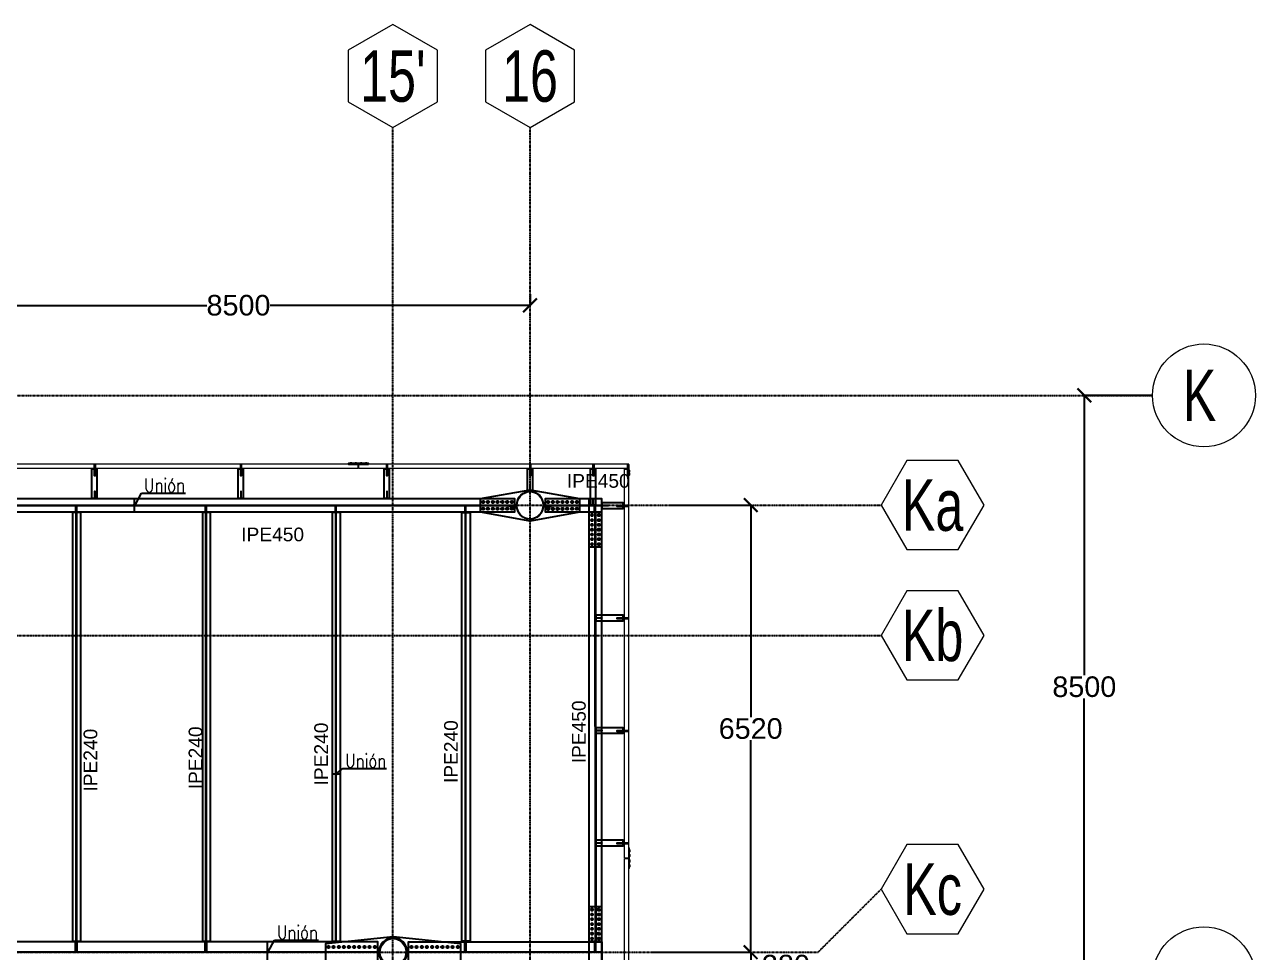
# Model space of a CAD drawing. Header units: millimetres. Extents: x -12345 to 95575, y -10691 to 31862.
# Drawn here: x 77632 to 95575, y 17378 to 30907 of the extents above; entities that cross this region are included whole.
import ezdxf
from ezdxf.enums import TextEntityAlignment as Align

# ---------------------------------------------------------------- set-up
doc = ezdxf.new("R2010")
doc.units = ezdxf.units.MM
doc.header["$LTSCALE"] = 0.9
doc.linetypes.add('DXK_LINE_DOT3', pattern=[5.9187, 2.979, -0.9799, 0.9799, -0.9799])
doc.layers.get('0').update_dxf_attribs({"color": 255})
for name, color, linetype, lineweight in [('0-1', 7, 'Continuous', 5), ('E_TEXTO', 3, 'Continuous', 9), ('HCB_EJES', 1, 'DXK_LINE_DOT3', 9), ('TUBO-REDONDO', 1, 'Continuous', 9)]:
    doc.layers.add(name, color=color, linetype=linetype, lineweight=lineweight)
for name, color, linetype in [('COTAS', 8, 'Continuous'), ('HCB-EJES', 1, 'Continuous'), ('HCB-ROTULOS', 2, 'Continuous'), ('HCB_ALMA', 252, 'Continuous'), ('HCB_VIGAS', 4, 'Continuous'), ('UNIÒN', 6, 'Continuous')]:
    doc.layers.add(name, color=color, linetype=linetype)
doc.styles.add('CNI_COTAS', font='romans.shx', dxfattribs={"width": 0.8})
doc.styles.add('VERDANA', font='arial.ttf')
doc.dimstyles.new('1.125', dxfattribs={"dimscale": 0, "dimtxt": 300, "dimasz": 200, "dimexe": 4, "dimexo": 4, "dimgap": 15, "dimtad": 0, "dimdec": 0, "dimzin": 4, "dimdsep": 46, "dimtxsty": 'VERDANA', "dimblk": 'ARCHTICK', "dimcen": -10, "dimclrd": 256, "dimclrt": 3, "dimadec": 0, "dimazin": 0, "dimtfac": 1, "dimtdec": 0, "dimtmove": 2, "dimatfit": 0, "dimldrblk": 'OBLIQUE', "dimfxl": 0.05, "dimtolj": 1, "dimtzin": 0, "dimarcsym": 0})
doc.dimstyles.new('UNIÒN', dxfattribs={"dimscale": 0, "dimtxt": 200, "dimasz": 60, "dimexe": 4, "dimexo": 4, "dimgap": 15, "dimtad": 1, "dimdec": 0, "dimzin": 4, "dimdsep": 46, "dimtxsty": 'CNI_COTAS', "dimcen": -0.09, "dimclrd": 6, "dimclrt": 3, "dimadec": 0, "dimazin": 0, "dimtfac": 1, "dimtdec": 0, "dimtmove": 2, "dimatfit": 0, "dimfxl": 0.05, "dimtolj": 1, "dimtzin": 0, "dimarcsym": 0})

# ---------------------------------------------------------------- blocks, each defined once
blk = doc.blocks.new('_ArchTick')
at = {"color": 0, "linetype": 'ByBlock', "const_width": 0.15}
blk.add_lwpolyline([(-0.5, -0.5), (0.5, 0.5)], dxfattribs=at)
blk = doc.blocks.new('*D100')
at = {"layer": 'COTAS', "color": 0, "lineweight": -2, "transparency": 16777216}
for p, q in [((76500, 26976), (76500, 26809)), ((85000, 26976), (85000, 26809))]:
    blk.add_line(p, q, dxfattribs=at)
at = {"layer": 'COTAS', "lineweight": -2, "transparency": 16777216}
for p, q in [((76500, 26813), (80287, 26813)), ((85000, 26813), (81213, 26813))]:
    blk.add_line(p, q, dxfattribs=at)
at = {"layer": 'Defpoints', "color": 0, "transparency": 16777216}
for p in [(76500, 26980), (85000, 26980), (85000, 26813)]:
    blk.add_point(p, dxfattribs=at)
at = {"layer": 'COTAS', "lineweight": -2, "transparency": 16777216, "xscale": 200, "yscale": 200, "zscale": 200, "rotation": 180}
blk.add_blockref('_ArchTick', (76500, 26813), dxfattribs=at)
at = {"layer": 'COTAS', "lineweight": -2, "transparency": 16777216, "xscale": 200, "yscale": 200, "zscale": 200}
blk.add_blockref('_ArchTick', (85000, 26813), dxfattribs=at)
at = {"layer": 'COTAS', "color": 3, "transparency": 16777216, "insert": (80750, 26813), "char_height": 300, "attachment_point": 5, "style": 'VERDANA'}
blk.add_mtext('\\A1;8500', dxfattribs=at)
blk = doc.blocks.new('_Oblique')
at = {"color": 0, "linetype": 'ByBlock', "lineweight": -2}
blk.add_line((-0.5, -0.5), (0.5, 0.5), dxfattribs=at)
blk = doc.blocks.new('*D104')
at = {"layer": 'COTAS', "color": 0, "lineweight": -2, "transparency": 16777216}
for p, q in [((87060, 23900), (88221, 23900)), ((87163, 17380), (88221, 17380))]:
    blk.add_line(p, q, dxfattribs=at)
at = {"layer": 'COTAS', "lineweight": -2, "transparency": 16777216}
for p, q in [((88217, 23900), (88217, 20808)), ((88217, 17380), (88217, 20472))]:
    blk.add_line(p, q, dxfattribs=at)
at = {"layer": 'Defpoints', "color": 0, "transparency": 16777216}
for p in [(87056, 23900), (88217, 23900), (87159, 17380)]:
    blk.add_point(p, dxfattribs=at)
at = {"layer": 'COTAS', "lineweight": -2, "transparency": 16777216, "xscale": 200, "yscale": 200, "zscale": 200}
for p, rotation in [((88217, 23900), 90), ((88217, 17380), 270)]:
    blk.add_blockref('_ArchTick', p, dxfattribs=dict(at, rotation=rotation))
at = {"layer": 'COTAS', "color": 3, "transparency": 16777216, "insert": (88217, 20640), "char_height": 300, "attachment_point": 5, "rotation": 0.1, "style": 'VERDANA'}
blk.add_mtext('\\A1;6520', dxfattribs=at)
blk = doc.blocks.new('*D84')
at = {"layer": 'COTAS', "color": 0, "lineweight": -2, "transparency": 16777216}
for p, q in [((86784, 17380), (88221, 17380)), ((87322, 17000), (88221, 17000))]:
    blk.add_line(p, q, dxfattribs=at)
at = {"layer": 'COTAS', "lineweight": -2, "transparency": 16777216}
blk.add_line((88217, 17380), (88217, 17000), dxfattribs=at)
at = {"layer": 'Defpoints', "color": 0, "transparency": 16777216}
for p in [(86780, 17380), (87318, 17000), (88217, 17000)]:
    blk.add_point(p, dxfattribs=at)
at = {"layer": 'COTAS', "lineweight": -2, "transparency": 16777216, "xscale": 200, "yscale": 200, "zscale": 200}
for p, rotation in [((88217, 17380), 90), ((88217, 17000), 270)]:
    blk.add_blockref('_ArchTick', p, dxfattribs=dict(at, rotation=rotation))
at = {"layer": 'COTAS', "color": 3, "transparency": 16777216, "insert": (88731, 17190), "char_height": 300, "attachment_point": 5, "rotation": 0.1, "style": 'VERDANA'}
blk.add_mtext('\\A1;380', dxfattribs=at)
blk = doc.blocks.new('*D88')
at = {"layer": 'COTAS', "color": 0, "lineweight": -2, "transparency": 16777216}
for p, q in [((94071, 25500), (93077, 25500)), ((94071, 17000), (93077, 17000))]:
    blk.add_line(p, q, dxfattribs=at)
at = {"layer": 'COTAS', "lineweight": -2, "transparency": 16777216}
for p, q in [((93081, 25500), (93081, 21418)), ((93081, 17000), (93081, 21082))]:
    blk.add_line(p, q, dxfattribs=at)
at = {"layer": 'Defpoints', "color": 0, "transparency": 16777216}
for p in [(93081, 25500), (94075, 25500), (94075, 17000)]:
    blk.add_point(p, dxfattribs=at)
at = {"layer": 'COTAS', "lineweight": -2, "transparency": 16777216, "xscale": 200, "yscale": 200, "zscale": 200}
for p, rotation in [((93081, 25500), 90), ((93081, 17000), 270)]:
    blk.add_blockref('_ArchTick', p, dxfattribs=dict(at, rotation=rotation))
at = {"layer": 'COTAS', "color": 3, "transparency": 16777216, "insert": (93081, 21250), "char_height": 300, "attachment_point": 5, "rotation": 0.1, "style": 'VERDANA'}
blk.add_mtext('\\A1;8500', dxfattribs=at)

msp = doc.modelspace()

# ---------------------------------------------------------------- linework, layer by layer
at = {"color": 1, "linetype": 'Continuous'}
for centre, radius, start, end in [((84316.9, 23946.6), 11.5, 18.0268, 198.0268), ((84316.9, 23946.6), 11.5, 198.0268, 18.0268), ((84316.9, 23946.6), 10, 90.0268, 270.0268), ((84316.9, 23946.6), 10, 270.0268, 90.0268), ((84386.9, 23946.6), 11.5, 18.0268, 198.0268), ((84386.9, 23946.6), 11.5, 198.0268, 18.0268), ((84386.9, 23946.6), 10, 90.0268, 270.0268), ((84386.9, 23946.6), 10, 270.0268, 90.0268), ((84456.9, 23946.7), 11.5, 18.0268, 198.0268), ((84456.9, 23946.7), 11.5, 198.0268, 18.0268), ((84456.9, 23946.7), 10, 90.0268, 270.0268), ((84456.9, 23946.7), 10, 270.0268, 90.0268), ((84526.9, 23946.7), 11.5, 18.0268, 198.0268), ((84526.9, 23946.7), 11.5, 198.0268, 18.0268), ((84526.9, 23946.7), 10, 90.0268, 270.0268), ((84526.9, 23946.7), 10, 270.0268, 90.0268), ((84596.9, 23946.7), 11.5, 18.0268, 198.0268), ((84596.9, 23946.7), 11.5, 198.0268, 18.0268), ((84596.9, 23946.7), 10, 90.0268, 270.0268), ((84596.9, 23946.7), 10, 270.0268, 90.0268), ((84666.9, 23946.7), 11.5, 18.0268, 198.0268), ((84666.9, 23946.7), 11.5, 198.0268, 18.0268), ((84666.9, 23946.7), 10, 90.0268, 270.0268), ((84666.9, 23946.7), 10, 270.0268, 90.0268), ((84736.9, 23946.8), 11.5, 18.0268, 198.0268), ((84736.9, 23946.8), 11.5, 198.0268, 18.0268), ((84736.9, 23946.8), 10, 90.0268, 270.0268), ((84736.9, 23946.8), 10, 270.0268, 90.0268), ((85262.9, 23946), 11.5, 18.0268, 198.0268), ((85262.9, 23946), 11.5, 198.0268, 18.0268), ((85262.9, 23946), 10, 90.0268, 270.0268), ((85262.9, 23946), 10, 270.0268, 90.0268), ((85332.9, 23946), 11.5, 18.0268, 198.0268), ((85332.9, 23946), 11.5, 198.0268, 18.0268), ((85332.9, 23946), 10, 90.0268, 270.0268), ((85332.9, 23946), 10, 270.0268, 90.0268), ((85402.9, 23946), 11.5, 18.0268, 198.0268), ((85402.9, 23946), 11.5, 198.0268, 18.0268), ((85402.9, 23946), 10, 90.0268, 270.0268), ((85402.9, 23946), 10, 270.0268, 90.0268), ((85472.9, 23946.1), 11.5, 18.0268, 198.0268), ((85472.9, 23946.1), 11.5, 198.0268, 18.0268), ((85472.9, 23946.1), 10, 90.0268, 270.0268), ((85472.9, 23946.1), 10, 270.0268, 90.0268), ((85542.9, 23946.1), 11.5, 18.0268, 198.0268), ((85542.9, 23946.1), 11.5, 198.0268, 18.0268), ((85542.9, 23946.1), 10, 90.0268, 270.0268), ((85542.9, 23946.1), 10, 270.0268, 90.0268), ((85612.9, 23946.1), 11.5, 18.0268, 198.0268), ((85612.9, 23946.1), 11.5, 198.0268, 18.0268), ((85612.9, 23946.1), 10, 90.0268, 270.0268), ((85612.9, 23946.1), 10, 270.0268, 90.0268), ((85682.9, 23946.2), 11.5, 18.0268, 198.0268), ((85682.9, 23946.2), 11.5, 198.0268, 18.0268), ((85682.9, 23946.2), 10, 90.0268, 270.0268), ((85682.9, 23946.2), 10, 270.0268, 90.0268), ((84316.9, 23846.6), 11.5, 18.0268, 198.0268), ((84316.9, 23846.6), 11.5, 198.0268, 18.0268), ((84316.9, 23846.6), 10, 90.0268, 270.0268), ((84316.9, 23846.6), 10, 270.0268, 90.0268), ((84386.9, 23846.6), 11.5, 18.0268, 198.0268), ((84386.9, 23846.6), 11.5, 198.0268, 18.0268), ((84386.9, 23846.6), 10, 90.0268, 270.0268), ((84386.9, 23846.6), 10, 270.0268, 90.0268), ((84456.9, 23846.7), 11.5, 18.0268, 198.0268), ((84456.9, 23846.7), 11.5, 198.0268, 18.0268), ((84456.9, 23846.7), 10, 90.0268, 270.0268), ((84456.9, 23846.7), 10, 270.0268, 90.0268), ((84526.9, 23846.7), 11.5, 18.0268, 198.0268), ((84526.9, 23846.7), 11.5, 198.0268, 18.0268), ((84526.9, 23846.7), 10, 90.0268, 270.0268), ((84526.9, 23846.7), 10, 270.0268, 90.0268), ((84596.9, 23846.7), 11.5, 18.0268, 198.0268), ((84596.9, 23846.7), 11.5, 198.0268, 18.0268), ((84596.9, 23846.7), 10, 90.0268, 270.0268), ((84596.9, 23846.7), 10, 270.0268, 90.0268), ((84666.9, 23846.7), 11.5, 18.0268, 198.0268), ((84666.9, 23846.7), 11.5, 198.0268, 18.0268), ((84666.9, 23846.7), 10, 90.0268, 270.0268), ((84666.9, 23846.7), 10, 270.0268, 90.0268), ((84736.9, 23846.8), 11.5, 18.0268, 198.0268), ((84736.9, 23846.8), 11.5, 198.0268, 18.0268), ((84736.9, 23846.8), 10, 90.0268, 270.0268), ((84736.9, 23846.8), 10, 270.0268, 90.0268), ((85263, 23846), 11.5, 18.0268, 198.0268), ((85263, 23846), 11.5, 198.0268, 18.0268), ((85263, 23846), 10, 90.0268, 270.0268), ((85263, 23846), 10, 270.0268, 90.0268), ((85333, 23846), 11.5, 18.0268, 198.0268), ((85333, 23846), 11.5, 198.0268, 18.0268), ((85333, 23846), 10, 90.0268, 270.0268), ((85333, 23846), 10, 270.0268, 90.0268), ((85403, 23846), 11.5, 18.0268, 198.0268), ((85403, 23846), 11.5, 198.0268, 18.0268), ((85403, 23846), 10, 90.0268, 270.0268), ((85403, 23846), 10, 270.0268, 90.0268), ((85473, 23846.1), 11.5, 18.0268, 198.0268), ((85473, 23846.1), 11.5, 198.0268, 18.0268), ((85473, 23846.1), 10, 90.0268, 270.0268), ((85473, 23846.1), 10, 270.0268, 90.0268), ((85543, 23846.1), 11.5, 18.0268, 198.0268), ((85543, 23846.1), 11.5, 198.0268, 18.0268), ((85543, 23846.1), 10, 90.0268, 270.0268), ((85543, 23846.1), 10, 270.0268, 90.0268), ((85613, 23846.1), 11.5, 18.0268, 198.0268), ((85613, 23846.1), 11.5, 198.0268, 18.0268), ((85613, 23846.1), 10, 90.0268, 270.0268), ((85613, 23846.1), 10, 270.0268, 90.0268), ((85683, 23846.2), 11.5, 18.0268, 198.0268), ((85683, 23846.2), 11.5, 198.0268, 18.0268), ((85683, 23846.2), 10, 90.0268, 270.0268), ((85683, 23846.2), 10, 270.0268, 90.0268), ((85903.5, 23752), 11, 107.99994, 287.99994), ((85903.5, 23682), 11, 107.99994, 287.99994), ((85903.5, 23752), 10, 359.99994, 179.99994), ((85903.5, 23752), 10, 179.99994, 359.99994), ((85903.5, 23682), 10, 359.99994, 179.99994), ((85903.5, 23752), 11, 287.99994, 107.99994), ((85903.5, 23682), 11, 287.99994, 107.99994), ((86003.5, 23752), 11, 107.99994, 287.99994), ((86003.5, 23682), 11, 107.99994, 287.99994), ((86003.5, 23752), 10, 359.99994, 179.99994), ((86003.5, 23752), 10, 179.99994, 359.99994), ((86003.5, 23682), 10, 359.99994, 179.99994), ((86003.5, 23752), 11, 287.99994, 107.99994), ((86003.5, 23682), 11, 287.99994, 107.99994), ((85903.5, 23612), 11, 107.99994, 287.99994), ((85903.5, 23542), 11, 107.99994, 287.99994), ((85903.5, 23682), 10, 179.99994, 359.99994), ((85903.5, 23612), 10, 359.99994, 179.99994), ((85903.5, 23612), 10, 179.99994, 359.99994), ((85903.5, 23542), 10, 359.99994, 179.99994), ((85903.5, 23542), 10, 179.99994, 359.99994), ((85903.5, 23612), 11, 287.99994, 107.99994), ((85903.5, 23542), 11, 287.99994, 107.99994), ((86003.5, 23612), 11, 107.99994, 287.99994), ((86003.5, 23542), 11, 107.99994, 287.99994), ((86003.5, 23682), 10, 179.99994, 359.99994), ((86003.5, 23612), 10, 359.99994, 179.99994), ((86003.5, 23612), 10, 179.99994, 359.99994), ((86003.5, 23542), 10, 359.99994, 179.99994), ((86003.5, 23542), 10, 179.99994, 359.99994), ((86003.5, 23612), 11, 287.99994, 107.99994), ((86003.5, 23542), 11, 287.99994, 107.99994), ((85903.5, 23472), 11, 107.99994, 287.99994), ((85903.5, 23402), 11, 107.99994, 287.99994), ((85903.5, 23332), 11, 107.99994, 287.99994), ((85903.5, 23472), 10, 359.99994, 179.99994), ((85903.5, 23472), 10, 179.99994, 359.99994), ((85903.5, 23402), 10, 359.99994, 179.99994), ((85903.5, 23402), 10, 179.99994, 359.99994), ((85903.5, 23332), 10, 359.99994, 179.99994), ((85903.5, 23332), 10, 179.99994, 359.99994), ((85903.5, 23472), 11, 287.99994, 107.99994), ((85903.5, 23402), 11, 287.99994, 107.99994), ((85903.5, 23332), 11, 287.99994, 107.99994), ((86003.5, 23472), 11, 107.99994, 287.99994), ((86003.5, 23402), 11, 107.99994, 287.99994), ((86003.5, 23332), 11, 107.99994, 287.99994), ((86003.5, 23472), 10, 359.99994, 179.99994), ((86003.5, 23472), 10, 179.99994, 359.99994), ((86003.5, 23402), 10, 359.99994, 179.99994), ((86003.5, 23402), 10, 179.99994, 359.99994), ((86003.5, 23332), 10, 359.99994, 179.99994), ((86003.5, 23332), 10, 179.99994, 359.99994), ((86003.5, 23472), 11, 287.99994, 107.99994), ((86003.5, 23402), 11, 287.99994, 107.99994), ((86003.5, 23332), 11, 287.99994, 107.99994), ((85902.8, 18000.2), 11, 108.00208, 288.00208), ((85902.8, 18000.2), 10, 0.00208, 180.00208), ((85902.8, 18000.2), 10, 180.00208, 0.00208), ((85902.8, 18000.2), 11, 288.00208, 108.00208), ((86002.8, 18000.2), 11, 108.00208, 288.00208), ((86002.8, 18000.2), 10, 0.00208, 180.00208), ((86002.8, 18000.2), 10, 180.00208, 0.00208), ((86002.8, 18000.2), 11, 288.00208, 108.00208), ((85902.8, 17930.2), 11, 108.00208, 288.00208), ((85902.8, 17860.2), 11, 108.00208, 288.00208), ((85902.8, 17790.2), 11, 108.00208, 288.00208), ((85902.8, 17930.2), 10, 0.00208, 180.00208), ((85902.8, 17930.2), 10, 180.00208, 0.00208), ((85902.8, 17860.2), 10, 0.00208, 180.00208), ((85902.8, 17860.2), 10, 180.00208, 0.00208), ((85902.8, 17790.2), 10, 0.00208, 180.00208), ((85902.8, 17790.2), 10, 180.00208, 0.00208), ((85902.8, 17930.2), 11, 288.00208, 108.00208), ((85902.8, 17860.2), 11, 288.00208, 108.00208), ((85902.8, 17790.2), 11, 288.00208, 108.00208), ((86002.8, 17930.2), 11, 108.00208, 288.00208), ((86002.8, 17860.2), 11, 108.00208, 288.00208), ((86002.8, 17790.2), 11, 108.00208, 288.00208), ((86002.8, 17930.2), 10, 0.00208, 180.00208), ((86002.8, 17930.2), 10, 180.00208, 0.00208), ((86002.8, 17860.2), 10, 0.00208, 180.00208), ((86002.8, 17860.2), 10, 180.00208, 0.00208), ((86002.8, 17790.2), 10, 0.00208, 180.00208), ((86002.8, 17790.2), 10, 180.00208, 0.00208), ((86002.8, 17930.2), 11, 288.00208, 108.00208), ((86002.8, 17860.2), 11, 288.00208, 108.00208), ((86002.8, 17790.2), 11, 288.00208, 108.00208), ((85902.8, 17720.2), 11, 108.00208, 288.00208), ((85902.8, 17650.2), 11, 108.00208, 288.00208), ((85902.8, 17580.2), 11, 108.00208, 288.00208), ((85902.8, 17720.2), 10, 0.00208, 180.00208), ((85902.8, 17720.2), 10, 180.00208, 0.00208), ((85902.8, 17650.2), 10, 0.00208, 180.00208), ((85902.8, 17650.2), 10, 180.00208, 0.00208), ((85902.8, 17580.2), 10, 0.00208, 180.00208), ((85902.8, 17720.2), 11, 288.00208, 108.00208), ((85902.8, 17650.2), 11, 288.00208, 108.00208), ((85902.8, 17580.2), 11, 288.00208, 108.00208), ((86002.8, 17720.2), 11, 108.00208, 288.00208), ((86002.8, 17650.2), 11, 108.00208, 288.00208), ((86002.8, 17580.2), 11, 108.00208, 288.00208), ((86002.8, 17720.2), 10, 0.00208, 180.00208), ((86002.8, 17720.2), 10, 180.00208, 0.00208), ((86002.8, 17650.2), 10, 0.00208, 180.00208), ((86002.8, 17650.2), 10, 180.00208, 0.00208), ((86002.8, 17580.2), 10, 0.00208, 180.00208), ((86002.8, 17720.2), 11, 288.00208, 108.00208), ((86002.8, 17650.2), 11, 288.00208, 108.00208), ((86002.8, 17580.2), 11, 288.00208, 108.00208), ((82061, 17455.7), 11.5, 18.00408, 198.00408), ((82061, 17455.7), 11.5, 198.00408, 18.00408), ((82061, 17455.7), 10, 90.00408, 270.00408), ((82061, 17455.7), 10, 270.00408, 90.00408), ((82136, 17455.7), 11.5, 18.00408, 198.00408), ((82136, 17455.7), 11.5, 198.00408, 18.00408), ((82136, 17455.7), 10, 90.00408, 270.00408), ((82136, 17455.7), 10, 270.00408, 90.00408), ((82211, 17455.7), 11.5, 18.00408, 198.00408), ((82211, 17455.7), 11.5, 198.00408, 18.00408), ((82211, 17455.7), 10, 90.00408, 270.00408), ((82211, 17455.7), 10, 270.00408, 90.00408), ((82286, 17455.7), 11.5, 18.00408, 198.00408), ((82286, 17455.7), 11.5, 198.00408, 18.00408), ((82286, 17455.7), 10, 90.00408, 270.00408), ((82286, 17455.7), 10, 270.00408, 90.00408), ((82361, 17455.7), 11.5, 18.00408, 198.00408), ((82361, 17455.7), 11.5, 198.00408, 18.00408), ((82361, 17455.7), 10, 90.00408, 270.00408), ((82361, 17455.7), 10, 270.00408, 90.00408), ((82436, 17455.7), 11.5, 18.00408, 198.00408), ((82436, 17455.7), 11.5, 198.00408, 18.00408), ((82436, 17455.7), 10, 90.00408, 270.00408), ((82436, 17455.7), 10, 270.00408, 90.00408), ((82511, 17455.7), 11.5, 18.00408, 198.00408), ((82511, 17455.7), 11.5, 198.00408, 18.00408), ((82511, 17455.7), 10, 90.00408, 270.00408), ((82511, 17455.7), 10, 270.00408, 90.00408), ((82586, 17455.7), 11.5, 18.00408, 198.00408), ((82586, 17455.7), 11.5, 198.00408, 18.00408), ((82586, 17455.7), 10, 90.00408, 270.00408), ((82586, 17455.7), 10, 270.00408, 90.00408), ((82661, 17455.7), 11.5, 18.00408, 198.00408), ((82661, 17455.7), 11.5, 198.00408, 18.00408), ((82661, 17455.7), 10, 90.00408, 270.00408), ((82661, 17455.7), 10, 270.00408, 90.00408), ((82736, 17455.7), 11.5, 18.00408, 198.00408), ((82736, 17455.7), 11.5, 198.00408, 18.00408), ((82736, 17455.7), 10, 90.00408, 270.00408), ((82736, 17455.7), 10, 270.00408, 90.00408), ((83272, 17455.7), 11.5, 18, 198), ((83272, 17455.7), 11.5, 198, 18), ((83272, 17455.7), 10, 90, 270), ((83272, 17455.7), 10, 270, 90), ((83347, 17455.7), 11.5, 18, 198), ((83347, 17455.7), 11.5, 198, 18), ((83347, 17455.7), 10, 90, 270), ((83347, 17455.7), 10, 270, 90), ((83422, 17455.7), 11.5, 18, 198), ((83422, 17455.7), 11.5, 198, 18), ((83422, 17455.7), 10, 90, 270), ((83422, 17455.7), 10, 270, 90), ((83497, 17455.7), 11.5, 18, 198), ((83497, 17455.7), 11.5, 198, 18), ((83497, 17455.7), 10, 90, 270), ((83497, 17455.7), 10, 270, 90), ((83572, 17455.7), 11.5, 18, 198), ((83572, 17455.7), 11.5, 198, 18), ((83572, 17455.7), 10, 90, 270), ((83572, 17455.7), 10, 270, 90), ((83647, 17455.7), 11.5, 18, 198), ((83647, 17455.7), 11.5, 198, 18), ((83647, 17455.7), 10, 90, 270), ((83647, 17455.7), 10, 270, 90), ((83722, 17455.7), 11.5, 18, 198), ((83722, 17455.7), 11.5, 198, 18), ((83722, 17455.7), 10, 90, 270), ((83722, 17455.7), 10, 270, 90), ((83797, 17455.7), 11.5, 18, 198), ((83797, 17455.7), 11.5, 198, 18), ((83797, 17455.7), 10, 90, 270), ((83797, 17455.7), 10, 270, 90), ((83872, 17455.7), 11.5, 18, 198), ((83872, 17455.7), 11.5, 198, 18), ((83872, 17455.7), 10, 90, 270), ((83872, 17455.7), 10, 270, 90), ((83947, 17455.7), 11.5, 18, 198), ((83947, 17455.7), 11.5, 198, 18), ((83947, 17455.7), 10, 90, 270), ((83947, 17455.7), 10, 270, 90), ((85902.8, 17580.2), 10, 180.00208, 0.00208), ((86002.8, 17580.2), 10, 180.00208, 0.00208)]:
    msp.add_arc(centre, radius, start, end, dxfattribs=at)
at = {"layer": '0-1', "color": 8}
for p, q in [((82495, 24498.6), (70505, 24498.6)), ((82495, 24433.6), (70505, 24433.6)), ((82495, 24433.6), (82495, 24498.6)), ((86441.6, 24498.6), (82505, 24498.6)), ((82505, 24433.6), (82505, 24498.6)), ((86441.6, 24433.6), (82505, 24433.6)), ((86376.6, 18755), (86376.6, 24423.6)), ((86376.6, 24423.6), (86441.6, 24423.6)), ((86441.6, 24433.6), (86441.6, 24498.6)), ((86441.6, 18755), (86441.6, 24423.6)), ((86376.6, 18755), (86441.6, 18755)), ((86376.6, 6755), (86376.6, 18745)), ((86376.6, 18745), (86441.6, 18745)), ((86441.6, 6755), (86441.6, 18745))]:
    msp.add_line(p, q, dxfattribs=at)
at = {"layer": 'HCB-EJES', "linetype": 'DXK_LINE_DOT3'}
for p, q in [((83000, -3906.8), (83000, 29407)), ((85000, -3906.8), (85000, 29407)), ((-10844.5, 25500), (94075, 25500)), ((-6888.4, 23900.1), (90118.8, 23900.1)), ((-6888.4, 22000), (90118.8, 22000))]:
    msp.add_line(p, q, dxfattribs=at)
msp.add_lwpolyline([(70546.8, 17380), (89199.8, 17380), (90118.8, 18299)], dxfattribs=at)
at = {"layer": 'HCB_ALMA'}
for p, q in [((76661.5, 23901.6), (84774.1, 23901.6)), ((76661.5, 23892.2), (84774.1, 23892.2)), ((85218.8, 23901.6), (86045, 23901.6)), ((85218.8, 23892.2), (86046.5, 23892.2)), ((78384.6, 17540.1), (78384.6, 23791.9)), ((78391.7, 17540.1), (78391.7, 23791.9)), ((80276.3, 17490.1), (80276.3, 23791.9)), ((80283.4, 17490.1), (80283.4, 23791.9)), ((82168, 17521.3), (82168, 23791.9)), ((82175.1, 17522), (82175.1, 23791.9)), ((84059.7, 17490.1), (84059.7, 23791.9)), ((84066.8, 17490.1), (84066.8, 23791.9)), ((85947.4, 23792), (85948.1, 17540.2)), ((85956.8, 23792), (85957.5, 17540.2)), ((73512.3, 17385.9), (82780.5, 17385.9)), ((83212.4, 17386), (86047.4, 17386))]:
    msp.add_line(p, q, dxfattribs=at)
at = {"layer": 'HCB_EJES', "color": 40, "linetype": 'ByBlock', "true_color": 0xf8d731}
for points in [[(82350.5, 29782), (83000, 29407), (83649.5, 29782), (83649.5, 30532), (83000, 30907), (82350.5, 30532)], [(84350.5, 29782), (85000, 29407), (85649.5, 29782), (85649.5, 30532), (85000, 30907), (84350.5, 30532)], [(90493.8, 23250.6), (91243.8, 23250.6), (91618.8, 23900.1), (91243.8, 24549.6), (90493.8, 24549.6), (90118.8, 23900.1)], [(90493.8, 21350.5), (91243.8, 21350.5), (91618.8, 22000), (91243.8, 22649.5), (90493.8, 22649.5), (90118.8, 22000)], [(90493.8, 17649.5), (91243.8, 17649.5), (91618.8, 18299), (91243.8, 18948.6), (90493.8, 18948.6), (90118.8, 18299)]]:
    msp.add_lwpolyline(points, close=True, dxfattribs=at)
for centre in [(94825, 25500), (94825, 17000)]:
    msp.add_circle(centre, 750, dxfattribs=at)
at = {"layer": 'HCB_VIGAS'}
for p, q in [((78652.5, 24481.1), (78658.5, 24481.1)), ((78652.5, 24433.6), (78658.5, 24433.6)), ((78652.5, 24421.1), (78658.5, 24421.1)), ((80782.5, 24481.1), (80788.5, 24481.1)), ((80782.5, 24433.6), (80788.5, 24433.6)), ((80782.5, 24421.1), (80788.5, 24421.1)), ((82384.8, 24504.6), (82384.8, 24512.5)), ((82395.2, 24504.6), (82395.2, 24512.5)), ((82454.8, 24504.6), (82454.8, 24512.5)), ((82465.2, 24504.6), (82465.2, 24512.5)), ((82534.8, 24504.6), (82534.8, 24512.5)), ((82545.2, 24504.6), (82545.2, 24512.5)), ((82604.8, 24504.6), (82604.8, 24512.5)), ((82615.2, 24504.6), (82615.2, 24512.5)), ((82912.5, 24481.1), (82918.5, 24481.1)), ((82912.5, 24433.6), (82918.5, 24433.6)), ((82912.5, 24421.1), (82918.5, 24421.1)), ((85002.2, 24481.1), (85008.2, 24481.1)), ((85002.2, 24433.6), (85008.2, 24433.6)), ((85002.2, 24421.1), (85008.2, 24421.1)), ((85922.5, 24481.1), (85928.5, 24481.1)), ((85922.5, 24433.6), (85928.5, 24433.6)), ((85922.5, 24421.1), (85928.5, 24421.1)), ((86428.1, 24481.1), (86434.1, 24481.1)), ((86428.1, 24433.6), (86434.1, 24433.6)), ((86428.1, 24421.1), (86434.1, 24421.1)), ((78652.5, 24341.1), (78658.5, 24341.1)), ((80782.5, 24341.1), (80788.5, 24341.1)), ((82912.5, 24341.1), (82918.5, 24341.1)), ((85002.2, 24341.1), (85008.2, 24341.1)), ((85922.5, 24341.1), (85928.5, 24341.1)), ((86428.1, 24341.1), (86434.1, 24341.1)), ((86441.6, 24401.3), (86449.5, 24401.3)), ((86441.6, 24390.9), (86449.5, 24390.9)), ((86441.6, 24356.3), (86449.5, 24356.3)), ((86441.6, 24345.9), (86449.5, 24345.9)), ((78652.5, 24011.9), (78658.5, 24011.9)), ((80782.5, 24011.9), (80788.5, 24011.9)), ((82912.5, 24011.9), (82918.5, 24011.9)), ((85917, 23921.7), (85923, 23921.7)), ((86064.2, 23890.8), (86064.2, 23896.8)), ((86282.4, 23885.3), (86282.4, 23891.3)), ((86422.4, 23885.3), (86422.4, 23891.3)), ((85977.4, 22250.5), (85977.4, 22256.5)), ((86282.5, 22245), (86282.5, 22251)), ((86422.5, 22245), (86422.5, 22251)), ((85977.4, 20610.2), (85977.4, 20616.2)), ((86282.5, 20604.7), (86282.5, 20610.7)), ((86422.5, 20604.7), (86422.5, 20610.7)), ((85977.5, 18970), (85977.5, 18976)), ((86282.5, 18964.5), (86282.5, 18970.5)), ((86422.5, 18964.5), (86422.5, 18970.5)), ((86447.6, 18865.2), (86455.5, 18865.2)), ((86447.6, 18854.8), (86455.5, 18854.8)), ((86447.6, 18795.2), (86455.5, 18795.2)), ((86447.6, 18784.8), (86455.5, 18784.8)), ((86447.6, 18715.2), (86455.5, 18715.2)), ((86447.6, 18704.8), (86455.5, 18704.8)), ((86447.6, 18645.2), (86455.5, 18645.2)), ((86447.6, 18634.8), (86455.5, 18634.8))]:
    msp.add_line(p, q, dxfattribs=at)
for points in [[(78691, 24001.9), (78691, 24003.2), (78691, 24423.6), (78609, 24423.6), (78609, 24001.9), (78609, 24001.9)], [(78652.5, 24433.6), (78652.5, 24491.1), (78658.5, 24491.1), (78658.5, 24433.6), (78658.5, 24423.6), (78658.5, 24326.1), (78652.5, 24326.1), (78652.5, 24423.6)], [(80821, 24001.9), (80821, 24001.9), (80821, 24423.6), (80739, 24423.6), (80739, 24001.9), (80739, 24001.9)], [(80782.5, 24433.6), (80782.5, 24491.1), (80788.5, 24491.1), (80788.5, 24433.6), (80788.5, 24423.6), (80788.5, 24326.1), (80782.5, 24326.1), (80782.5, 24423.6)], [(82645, 24498.6), (82645, 24504.6), (82355, 24504.6), (82355, 24498.6), (82495, 24498.6), (82505, 24498.6)], [(82951, 24001.9), (82951, 24423.6), (82869, 24423.6), (82869, 24001.9)], [(82912.5, 24433.6), (82912.5, 24491.1), (82918.5, 24491.1), (82918.5, 24433.6), (82918.5, 24423.6), (82918.5, 24326.1), (82912.5, 24326.1), (82912.5, 24423.6)], [(85041, 24110.1), (85041, 24116.4), (85040.7, 24423.6), (84958.7, 24423.6), (84959, 24116.5), (84959, 24110.1)], [(85002.2, 24433.6), (85002.2, 24491.1), (85008.2, 24491.1), (85008.2, 24433.6), (85008.2, 24423.6), (85008.2, 24326.1), (85002.2, 24326.1), (85002.2, 24423.6)], [(85961, 23901.7), (85961, 23992), (85961, 24423.6), (85879, 24423.6), (85879, 23992), (85879, 23901.7)], [(85922.5, 24433.6), (85922.5, 24491.1), (85928.5, 24491.1), (85928.5, 24433.6), (85928.5, 24423.6), (85928.5, 24326.1), (85922.5, 24326.1), (85922.5, 24423.6)], [(86428.1, 24433.6), (86428.1, 24491.1), (86434.1, 24491.1), (86434.1, 24433.6), (86434.1, 24423.6), (86434.1, 24326.1), (86428.1, 24326.1), (86428.1, 24423.6)], [(84997, 24206.7), (84997, 24103), (84997, 24101.7), (85003, 24101.7), (85003, 24102.5), (85003, 24206.7)], [(77162.5, 23991.9), (76662.5, 23991.9), (76662.5, 23801.9), (77162.5, 23801.9), (84277, 23801.9), (84777.1, 23801.9), (84777.1, 23991.9), (84277, 23991.9)], [(78374.6, 23801.9), (78384.6, 23801.9), (78384.6, 23892.1), (78374.6, 23892.1)], [(78384.6, 23791.9), (78391.7, 23791.9), (78391.7, 23882.1), (78384.6, 23882.1)], [(80266.3, 23801.9), (80276.3, 23801.9), (80276.3, 23892.1), (80266.3, 23892.1)], [(80276.3, 23791.9), (80283.4, 23791.9), (80283.4, 23882.1), (80276.3, 23882.1)], [(82158, 23801.9), (82168, 23801.9), (82168, 23892.1), (82158, 23892.1)], [(82168, 23791.9), (82175.1, 23791.9), (82175.1, 23882.1), (82168, 23882.1)], [(84049.7, 23801.9), (84059.7, 23801.9), (84059.7, 23892.1), (84049.7, 23892.1)], [(84059.7, 23791.9), (84066.8, 23791.9), (84066.8, 23882.1), (84059.7, 23882.1)], [(84316.9, 23963.9), (84331.9, 23955.3), (84331.9, 23937.9), (84316.9, 23929.3), (84301.9, 23937.9), (84301.9, 23955.2)], [(84386.9, 23963.9), (84401.9, 23955.3), (84401.9, 23938), (84386.9, 23929.3), (84371.9, 23938), (84371.9, 23955.3)], [(84456.9, 23964), (84471.9, 23955.3), (84471.9, 23938), (84456.9, 23929.3), (84441.9, 23938), (84441.9, 23955.3)], [(84526.9, 23964), (84541.9, 23955.4), (84541.9, 23938), (84526.9, 23929.4), (84511.9, 23938), (84511.9, 23955.3)], [(84596.9, 23964), (84611.9, 23955.4), (84611.9, 23938.1), (84596.9, 23929.4), (84581.9, 23938), (84581.9, 23955.4)], [(84596.9, 23864), (84611.9, 23855.4), (84611.9, 23838.1), (84596.9, 23829.4), (84581.9, 23838), (84581.9, 23855.4)], [(84666.9, 23964.1), (84681.9, 23955.4), (84681.9, 23938.1), (84666.9, 23929.4), (84651.9, 23938.1), (84651.9, 23955.4)], [(84666.9, 23864.1), (84681.9, 23855.4), (84681.9, 23838.1), (84666.9, 23829.4), (84651.9, 23838.1), (84651.9, 23855.4)], [(84697.1, 23892.1), (84794.3, 23892.1), (84797.1, 23892.1), (84797.1, 23882.1), (84795.2, 23882.1), (84697.1, 23882.1)], [(84736.9, 23964.1), (84751.9, 23955.4), (84751.9, 23938.1), (84736.9, 23929.5), (84721.9, 23938.1), (84721.9, 23955.4)], [(84736.9, 23864.1), (84751.9, 23855.4), (84751.9, 23838.1), (84736.9, 23829.5), (84721.9, 23838.1), (84721.9, 23855.4)], [(85303, 23891), (85205.6, 23891), (85203, 23891), (85203, 23881), (85204.7, 23881), (85303, 23881)], [(85856.9, 23802), (86046.7, 23802), (86048.5, 23802), (86048.5, 23992), (85723, 23992), (85223, 23992), (85223, 23802), (85723, 23802)], [(85262.9, 23963.3), (85277.9, 23954.6), (85277.9, 23937.3), (85262.9, 23928.7), (85247.9, 23937.3), (85247.9, 23954.6)], [(85332.9, 23963.3), (85347.9, 23954.7), (85347.9, 23937.4), (85332.9, 23928.7), (85317.9, 23937.3), (85317.9, 23954.7)], [(85402.9, 23963.4), (85417.9, 23954.7), (85417.9, 23937.4), (85402.9, 23928.7), (85387.9, 23937.4), (85387.9, 23954.7)], [(85472.9, 23963.4), (85487.9, 23954.7), (85487.9, 23937.4), (85472.9, 23928.7), (85457.9, 23937.4), (85457.9, 23954.7)], [(85542.9, 23963.4), (85557.9, 23954.8), (85557.9, 23937.4), (85542.9, 23928.8), (85527.9, 23937.4), (85527.9, 23954.8)], [(85612.9, 23963.5), (85627.9, 23954.8), (85627.9, 23937.5), (85612.9, 23928.8), (85597.9, 23937.5), (85597.9, 23954.8)], [(85682.9, 23963.5), (85697.9, 23954.8), (85697.9, 23937.5), (85682.9, 23928.8), (85667.9, 23937.5), (85667.9, 23954.8)], [(86046.3, 23991.4), (85856.3, 23991.5), (85856.9, 23801.5), (85857.1, 23291.5), (86047.6, 23291.4)], [(86046.3, 23991.4), (85856.3, 23991.5), (85856.9, 23801.5), (85857.1, 23291.5), (86047.6, 23291.4)], [(85917, 23901.7), (85917, 23991.7), (85923, 23991.7), (85923, 23901.7)], [(85917, 23901.7), (85917, 23991.7), (85923, 23991.7), (85923, 23901.7)], [(85937.4, 23802), (85947.4, 23802), (85947.4, 23892.3), (85937.4, 23892.3)], [(85947.4, 23792), (85956.8, 23792), (85956.8, 23882.3), (85947.4, 23882.3)], [(86048.5, 23852.8), (86048.5, 23852.8), (86356.5, 23852.8), (86356.5, 23934.8), (86048.5, 23934.8), (86048.5, 23934.8)], [(86049.5, 23896.8), (86139.5, 23896.8), (86139.5, 23890.8), (86049.5, 23890.8)], [(86364.9, 23891.3), (86267.4, 23891.3), (86267.4, 23885.3), (86364.9, 23885.3), (86374.9, 23885.3), (86432.4, 23885.3), (86432.4, 23891.3), (86374.9, 23891.3)], [(78331.7, 23791.9), (78331.7, 17540.1), (78451.7, 17540.1), (78451.7, 23791.9)], [(80223.4, 23791.9), (80223.4, 17540.1), (80343.4, 17540.1), (80343.4, 23791.9)], [(82115.1, 23791.9), (82115.1, 17540.1), (82235.1, 17540.1), (82235.1, 23791.9)], [(84006.8, 17540.2), (84006.8, 23791.9), (84126.8, 23791.9), (84126.8, 17540.2)], [(84316.9, 23863.9), (84331.9, 23855.3), (84331.9, 23837.9), (84316.9, 23829.3), (84301.9, 23837.9), (84301.9, 23855.2)], [(84386.9, 23863.9), (84401.9, 23855.3), (84401.9, 23838), (84386.9, 23829.3), (84371.9, 23838), (84371.9, 23855.3)], [(84456.9, 23864), (84471.9, 23855.3), (84471.9, 23838), (84456.9, 23829.3), (84441.9, 23838), (84441.9, 23855.3)], [(84526.9, 23864), (84541.9, 23855.4), (84541.9, 23838), (84526.9, 23829.4), (84511.9, 23838), (84511.9, 23855.3)], [(85263, 23863.3), (85278, 23854.6), (85278, 23837.3), (85263, 23828.7), (85248, 23837.3), (85248, 23854.6)], [(85333, 23863.3), (85348, 23854.7), (85348, 23837.4), (85333, 23828.7), (85318, 23837.3), (85318, 23854.7)], [(85403, 23863.4), (85418, 23854.7), (85418, 23837.4), (85403, 23828.7), (85388, 23837.4), (85388, 23854.7)], [(85473, 23863.4), (85488, 23854.7), (85488, 23837.4), (85473, 23828.7), (85458, 23837.4), (85458, 23854.7)], [(85543, 23863.4), (85558, 23854.8), (85558, 23837.4), (85543, 23828.8), (85528, 23837.4), (85528, 23854.8)], [(85613, 23863.5), (85628, 23854.8), (85628, 23837.5), (85613, 23828.8), (85598, 23837.5), (85598, 23854.8)], [(85683, 23863.5), (85698, 23854.8), (85698, 23837.5), (85683, 23828.8), (85668, 23837.5), (85668, 23854.8)], [(85858.2, 17540.2), (86047.4, 17540.2), (86047.8, 17540.2), (86047.6, 23792), (86046.7, 23792), (85857.6, 23792), (85857.6, 23291.5), (85857.8, 17540.2)], [(85920.9, 23752), (85912.2, 23737), (85894.9, 23737), (85886.2, 23752), (85894.9, 23767), (85912.2, 23767)], [(85920.9, 23682), (85912.2, 23667), (85894.9, 23667), (85886.2, 23682), (85894.9, 23697), (85912.2, 23697)], [(86020.9, 23752), (86012.2, 23737), (85994.9, 23737), (85986.2, 23752), (85994.9, 23767), (86012.2, 23767)], [(86020.9, 23682), (86012.2, 23667), (85994.9, 23667), (85986.2, 23682), (85994.9, 23697), (86012.2, 23697)], [(85920.9, 23612), (85912.2, 23597), (85894.9, 23597), (85886.2, 23612), (85894.9, 23627), (85912.2, 23627)], [(85920.9, 23542), (85912.2, 23527), (85894.9, 23527), (85886.2, 23542), (85894.9, 23557), (85912.2, 23557)], [(86020.9, 23612), (86012.2, 23597), (85994.9, 23597), (85986.2, 23612), (85994.9, 23627), (86012.2, 23627)], [(86020.9, 23542), (86012.2, 23527), (85994.9, 23527), (85986.2, 23542), (85994.9, 23557), (86012.2, 23557)], [(85920.9, 23472), (85912.2, 23457), (85894.9, 23457), (85886.2, 23472), (85894.9, 23487), (85912.2, 23487)], [(85920.9, 23402), (85912.2, 23387), (85894.9, 23387), (85886.2, 23402), (85894.9, 23417), (85912.2, 23417)], [(85920.9, 23332), (85912.2, 23317), (85894.9, 23317), (85886.2, 23332), (85894.9, 23347), (85912.2, 23347)], [(86020.9, 23472), (86012.2, 23457), (85994.9, 23457), (85986.2, 23472), (85994.9, 23487), (86012.2, 23487)], [(86020.9, 23402), (86012.2, 23387), (85994.9, 23387), (85986.2, 23402), (85994.9, 23417), (86012.2, 23417)], [(86020.9, 23332), (86012.2, 23317), (85994.9, 23317), (85986.2, 23332), (85994.9, 23347), (86012.2, 23347)], [(85957.4, 22212.5), (86047.7, 22212.5), (86356.6, 22212.5), (86356.6, 22294.5), (86047.7, 22294.5), (85957.4, 22294.5)], [(85957.4, 22256.5), (86047.4, 22256.5), (86047.4, 22250.5), (85957.4, 22250.5)], [(85957.4, 22256.5), (86047.4, 22256.5), (86047.4, 22250.5), (85957.4, 22250.5)], [(86365, 22251), (86267.5, 22251), (86267.5, 22245), (86365, 22245), (86375, 22245), (86432.5, 22245), (86432.5, 22251), (86375, 22251)], [(85957.4, 20572.2), (86047.7, 20572.2), (86356.6, 20572.2), (86356.6, 20654.2), (86047.7, 20654.2), (85957.4, 20654.2)], [(85957.4, 20616.2), (86047.4, 20616.2), (86047.4, 20610.2), (85957.4, 20610.2)], [(85957.4, 20616.2), (86047.4, 20616.2), (86047.4, 20610.2), (85957.4, 20610.2)], [(86365, 20610.7), (86267.5, 20610.7), (86267.5, 20604.7), (86365, 20604.7), (86375, 20604.7), (86432.5, 20604.7), (86432.5, 20610.7), (86375, 20610.7)], [(85957.5, 18932), (86047.8, 18932), (86356.6, 18932), (86356.6, 19014), (86047.8, 19014), (85957.5, 19014)], [(85957.5, 18976), (86047.5, 18976), (86047.5, 18970), (85957.5, 18970)], [(85957.5, 18976), (86047.5, 18976), (86047.5, 18970), (85957.5, 18970)], [(86365, 18970.5), (86267.5, 18970.5), (86267.5, 18964.5), (86365, 18964.5), (86375, 18964.5), (86432.5, 18964.5), (86432.5, 18970.5), (86375, 18970.5)], [(86441.6, 18755), (86441.6, 18745), (86441.6, 18605), (86447.6, 18605), (86447.6, 18895), (86441.6, 18895)], [(86047.4, 18041.5), (85858.7, 18041.3), (85857.4, 16720.4), (86047.4, 16720.2)], [(85885.5, 18000.2), (85894.1, 18015.2), (85911.5, 18015.2), (85920.1, 18000.2), (85911.5, 17985.2), (85894.1, 17985.2)], [(85885.5, 17930.2), (85894.1, 17945.2), (85911.5, 17945.2), (85920.1, 17930.2), (85911.5, 17915.2), (85894.1, 17915.2)], [(85985.5, 18000.2), (85994.1, 18015.2), (86011.5, 18015.2), (86020.1, 18000.2), (86011.5, 17985.2), (85994.1, 17985.2)], [(85985.5, 17930.2), (85994.1, 17945.2), (86011.5, 17945.2), (86020.1, 17930.2), (86011.5, 17915.2), (85994.1, 17915.2)], [(85885.5, 17860.2), (85894.1, 17875.2), (85911.5, 17875.2), (85920.1, 17860.2), (85911.5, 17845.2), (85894.1, 17845.2)], [(85885.5, 17790.2), (85894.1, 17805.2), (85911.5, 17805.2), (85920.1, 17790.2), (85911.5, 17775.2), (85894.1, 17775.2)], [(85985.5, 17860.2), (85994.1, 17875.2), (86011.5, 17875.2), (86020.1, 17860.2), (86011.5, 17845.2), (85994.1, 17845.2)], [(85985.5, 17790.2), (85994.1, 17805.2), (86011.5, 17805.2), (86020.1, 17790.2), (86011.5, 17775.2), (85994.1, 17775.2)], [(85885.5, 17720.2), (85894.1, 17735.2), (85911.5, 17735.2), (85920.1, 17720.2), (85911.5, 17705.2), (85894.1, 17705.2)], [(85885.5, 17650.2), (85894.1, 17665.2), (85911.5, 17665.2), (85920.1, 17650.2), (85911.5, 17635.2), (85894.2, 17635.2)], [(85885.5, 17580.2), (85894.2, 17595.2), (85911.5, 17595.2), (85920.1, 17580.2), (85911.5, 17565.2), (85894.2, 17565.2)], [(85985.5, 17720.2), (85994.1, 17735.2), (86011.5, 17735.2), (86020.1, 17720.2), (86011.5, 17705.2), (85994.1, 17705.2)], [(85985.5, 17650.2), (85994.1, 17665.2), (86011.5, 17665.2), (86020.1, 17650.2), (86011.5, 17635.2), (85994.2, 17635.2)], [(85985.5, 17580.2), (85994.2, 17595.2), (86011.5, 17595.2), (86020.1, 17580.2), (86011.5, 17565.2), (85994.2, 17565.2)], [(74054.9, 17530.1), (73517.9, 17530.1), (73517.9, 17230.1), (74033.6, 17230.1), (82268, 17230.1), (82781, 17230.1), (82781, 17530.1), (82251.3, 17530.1)], [(78374.6, 17530.1), (78384.6, 17530.1), (78384.6, 17385.9), (78374.6, 17385.9)], [(78384.6, 17540.1), (78391.7, 17540.1), (78391.7, 17395.9), (78384.6, 17395.9)], [(80266.3, 17530.1), (80276.3, 17530.1), (80276.3, 17385.9), (80266.3, 17385.9)], [(80276.3, 17540.1), (80283.4, 17540.1), (80283.4, 17395.9), (80276.3, 17395.9)], [(82061, 17438.3), (82046, 17447), (82046, 17464.3), (82061, 17473), (82076, 17464.3), (82076, 17447)], [(82136, 17438.3), (82121, 17447), (82121, 17464.3), (82136, 17473), (82151, 17464.3), (82151, 17447)], [(82211, 17438.3), (82196, 17447), (82196, 17464.3), (82211, 17473), (82226, 17464.3), (82226, 17447)], [(82286, 17438.4), (82271, 17447), (82271, 17464.3), (82286, 17473), (82301, 17464.3), (82301, 17447)], [(82361, 17438.4), (82346, 17447), (82346, 17464.3), (82361, 17473), (82376, 17464.3), (82376, 17447)], [(82436, 17438.4), (82421, 17447), (82421, 17464.3), (82436, 17473), (82451, 17464.3), (82451, 17447)], [(82511, 17438.4), (82496, 17447), (82496, 17464.3), (82511, 17473), (82526, 17464.4), (82526, 17447)], [(82586, 17438.4), (82571, 17447), (82571, 17464.4), (82586, 17473), (82601, 17464.4), (82601, 17447)], [(82661, 17438.4), (82646, 17447), (82646, 17464.4), (82661, 17473), (82676, 17464.4), (82676, 17447)], [(82736, 17438.4), (82721, 17447), (82721, 17464.4), (82736, 17473), (82751, 17464.4), (82751, 17447)], [(85858.2, 17530.2), (86047.4, 17530.2), (86048.5, 17530.2), (86048.5, 17230.2), (86047.4, 17230.2), (85857.9, 17230.2), (83738.3, 17230.2), (83226.9, 17230.2), (83226.9, 17530.2), (83758.2, 17530.2)], [(83272, 17473), (83287, 17464.4), (83287, 17447), (83272, 17438.4), (83257, 17447), (83257, 17464.4)], [(83347, 17473), (83362, 17464.4), (83362, 17447), (83347, 17438.4), (83332, 17447), (83332, 17464.4)], [(83422, 17473), (83437, 17464.4), (83437, 17447), (83422, 17438.4), (83407, 17447), (83407, 17464.4)], [(83497, 17473), (83512, 17464.4), (83512, 17447), (83497, 17438.4), (83482, 17447), (83482, 17464.4)], [(83572, 17473), (83587, 17464.4), (83587, 17447), (83572, 17438.4), (83557, 17447), (83557, 17464.4)], [(83647, 17473), (83662, 17464.4), (83662, 17447), (83647, 17438.4), (83632, 17447), (83632, 17464.4)], [(83722, 17473), (83737, 17464.4), (83737, 17447), (83722, 17438.4), (83707, 17447), (83707, 17464.4)], [(83797, 17473), (83812, 17464.4), (83812, 17447), (83797, 17438.4), (83782, 17447), (83782, 17464.4)], [(83872, 17473), (83887, 17464.4), (83887, 17447), (83872, 17438.4), (83857, 17447), (83857, 17464.4)], [(83947, 17473), (83962, 17464.4), (83962, 17447), (83947, 17438.4), (83932, 17447), (83932, 17464.4)], [(84049.7, 17530.1), (84059.7, 17530.1), (84059.7, 17385.9), (84049.7, 17385.9)], [(84059.7, 17540.1), (84066.8, 17540.1), (84066.8, 17395.9), (84059.7, 17395.9)], [(85938.1, 17386), (85948.1, 17386), (85948.1, 17530.2), (85938.1, 17530.2)], [(85948.1, 17396), (85957.5, 17396), (85957.5, 17540.2), (85948.1, 17540.2)]]:
    msp.add_lwpolyline(points, close=True, dxfattribs=at)
for points in [[(82400.4, 24504.6), (82400.4, 24512.5), (82379.6, 24512.5), (82379.6, 24504.6)], [(82470.4, 24504.6), (82470.4, 24512.5), (82449.6, 24512.5), (82449.6, 24504.6)], [(82550.4, 24504.6), (82550.4, 24512.5), (82529.6, 24512.5), (82529.6, 24504.6)], [(82620.4, 24504.6), (82620.4, 24512.5), (82599.6, 24512.5), (82599.6, 24504.6)], [(86441.6, 24385.7), (86449.5, 24385.7), (86449.5, 24406.5), (86441.6, 24406.5)], [(86441.6, 24340.7), (86449.5, 24340.7), (86449.5, 24361.5), (86441.6, 24361.5)], [(78658.5, 23991.9), (78658.5, 24001.9), (78658.5, 24096.9), (78652.5, 24096.9), (78652.5, 24001.9), (78652.5, 23991.9)], [(80788.5, 23991.9), (80788.5, 24001.9), (80788.5, 24096.9), (80782.5, 24096.9), (80782.5, 24001.9), (80782.5, 23991.9)], [(82918.5, 23991.9), (82918.5, 24001.9), (82918.5, 24096.9), (82912.5, 24096.9), (82912.5, 24001.9), (82912.5, 23991.9)], [(86447.6, 18849.6), (86455.5, 18849.6), (86455.5, 18870.4), (86447.6, 18870.4)], [(86447.6, 18779.6), (86455.5, 18779.6), (86455.5, 18800.4), (86447.6, 18800.4)], [(86447.6, 18699.6), (86455.5, 18699.6), (86455.5, 18720.4), (86447.6, 18720.4)], [(86447.6, 18629.6), (86455.5, 18629.6), (86455.5, 18650.4), (86447.6, 18650.4)], [(82158, 17520.2), (82158, 17530.1), (82168, 17530.1), (82168, 17521.3), (82168, 17540.1), (82175.1, 17540.1), (82175.1, 17522)]]:
    msp.add_lwpolyline(points, dxfattribs=at)
at = {"layer": 'HCB_VIGAS', "color": 8}
for points in [[(84277, 23996.6), (85000, 24123.7), (85723, 23995.7), (85723, 23795.7), (85000.2, 23667.7), (84277, 23796.6)], [(84277, 23996.6), (85000, 24123.7), (85723, 23995.7), (85723, 23795.7), (85000.2, 23667.7), (84277, 23796.6)], [(86047.4, 18041.5), (85858.7, 18041.3), (85857.4, 16720.4), (86047.4, 16720.2)], [(83987, 17256), (83004, 17153.9), (82021, 17255.7), (82021, 17505.7), (83003.8, 17609.9), (83987, 17506)], [(83987, 17256), (83004, 17153.9), (82021, 17255.7), (82021, 17505.7), (83003.8, 17609.9), (83987, 17506)]]:
    msp.add_lwpolyline(points, close=True, dxfattribs=at)
msp.add_arc((83003.4, 17380.4), 208, 181.65945, 180.11179, dxfattribs=at)
at = {"layer": 'TUBO-REDONDO'}
for points in [[(84800.1, 23861.8, 1), (85199.9, 23932.3, 1)], [(84811.9, 23930.3, 1), (85188.1, 23863.9, 1)], [(82804.1, 17345.2, 1), (83203.9, 17415.7, 1)], [(82815.9, 17413.6, 1), (83192.1, 17347.2, 1)]]:
    msp.add_lwpolyline(points, format="xyb", close=True, dxfattribs=at)
at = {"layer": 'UNIÒN'}
msp.add_line((82115.1, 19979.1), (82235.1, 19979.1), dxfattribs=at)
at = {"layer": 'UNIÒN', "color": 2, "const_width": 25}
for points in [[(79232.7, 23884.4, 1), (79232.7, 23909.4, 1)], [(82162.6, 19979.1, 1), (82187.6, 19979.1, 1)], [(81170.8, 17367.4, 1), (81170.8, 17392.4, 1)]]:
    msp.add_lwpolyline(points, format="xyb", close=True, dxfattribs=at)
at = {"layer": 'UNIÒN'}
for points in [[(79232.7, 23801.9), (79232.7, 23990.9)], [(81170.8, 17230), (81170.8, 17530)]]:
    msp.add_lwpolyline(points, dxfattribs=at)

# ---------------------------------------------------------------- texts
at = {"layer": 'E_TEXTO', "style": 'VERDANA'}
for p in [(85995.3, 24153), (81247.9, 23372.1)]:
    msp.add_text('IPE450', height=200, dxfattribs=at).set_placement(p, align=Align.CENTER)
for s, p in [('IPE450', (85811.8, 20593.7)), ('IPE240', (80223.4, 20214.6)), ('IPE240', (82054.9, 20270.3)), ('IPE240', (83947.3, 20305.1)), ('IPE240', (78691.6, 20180.8))]:
    msp.add_text(s, height=200, rotation=90, dxfattribs=at).set_placement(p, align=Align.CENTER)
at = {"layer": 'HCB-ROTULOS', "color": 4, "style": 'VERDANA', "width": 0.7}
for s, p in [("15'", (83000, 30157)), ('16', (85000, 30157)), ('K', (94760.4, 25500)), ('Ka', (90868.8, 23900.1)), ('Kb', (90868.8, 22000)), ('Kc', (90868.8, 18299))]:
    msp.add_text(s, height=750, dxfattribs=at).set_placement(p, align=Align.MIDDLE_CENTER)
at = {"layer": 'UNIÒN', "color": 3, "char_height": 200, "attachment_point": 7, "style": 'CNI_COTAS'}
for insert in [(79374.2, 24089.5), (82306.8, 20072), (81312.3, 17570.3)]:
    msp.add_mtext('Unión', dxfattribs=dict(at, insert=insert))

# ---------------------------------------------------------------- dimensions: what is measured, and where the dimension line sits
at = {"layer": 'COTAS'}
dim = msp.add_linear_dim(base=(85000, 26813.3), p1=(76500, 26979.6), p2=(85000, 26979.6), dimstyle='1.125', override={"dimscale": 1}, dxfattribs=at)
dim.commit()
dim.dimension.update_dxf_attribs({"geometry": '*D100', "text_midpoint": (80750, 26813.3)})
for base, p1, p2, picture, middle in [((93081.1, 25500), (94075, 17000), (94075, 25500), '*D88', (93081.1, 21250)), ((88216.6, 23900.1), (87158.5, 17380), (87055.8, 23900.1), '*D104', (88216.6, 20640))]:
    dim = msp.add_linear_dim(base=base, p1=p1, p2=p2, angle=270, dimstyle='1.125', override={"dimscale": 1}, dxfattribs=at)
    dim.commit()
    dim.dimension.update_dxf_attribs({"geometry": picture, "text_midpoint": middle, "text_rotation": 0.1})
dim = msp.add_linear_dim(base=(88216.6, 17000), p1=(86779.7, 17380), p2=(87318, 17000), angle=90, dimstyle='1.125', override={"dimscale": 1}, dxfattribs=at)
dim.commit()
dim.dimension.update_dxf_attribs({"geometry": '*D84', "text_midpoint": (88730.6, 17190), "dimtype": 160, "text_rotation": 0.1})

# ---------------------------------------------------------------- leaders
at = {"layer": 'UNIÒN', "annotation_type": 0, "has_hookline": 1, "hookline_direction": 0, "text_width": 601.9}
for points in [[(79244.4, 23901.5), (79337.7, 24072.4), (79359.2, 24074.5)], [(82175.1, 19979.1), (82270.2, 20057), (82291.8, 20057)], [(81182.4, 17384.4), (81275.7, 17555.3), (81297.3, 17555.3)]]:
    msp.add_leader(points, dimstyle='UNIÒN', override={"dimscale": 1}, dxfattribs=at)

doc.saveas('drawing.dxf')
